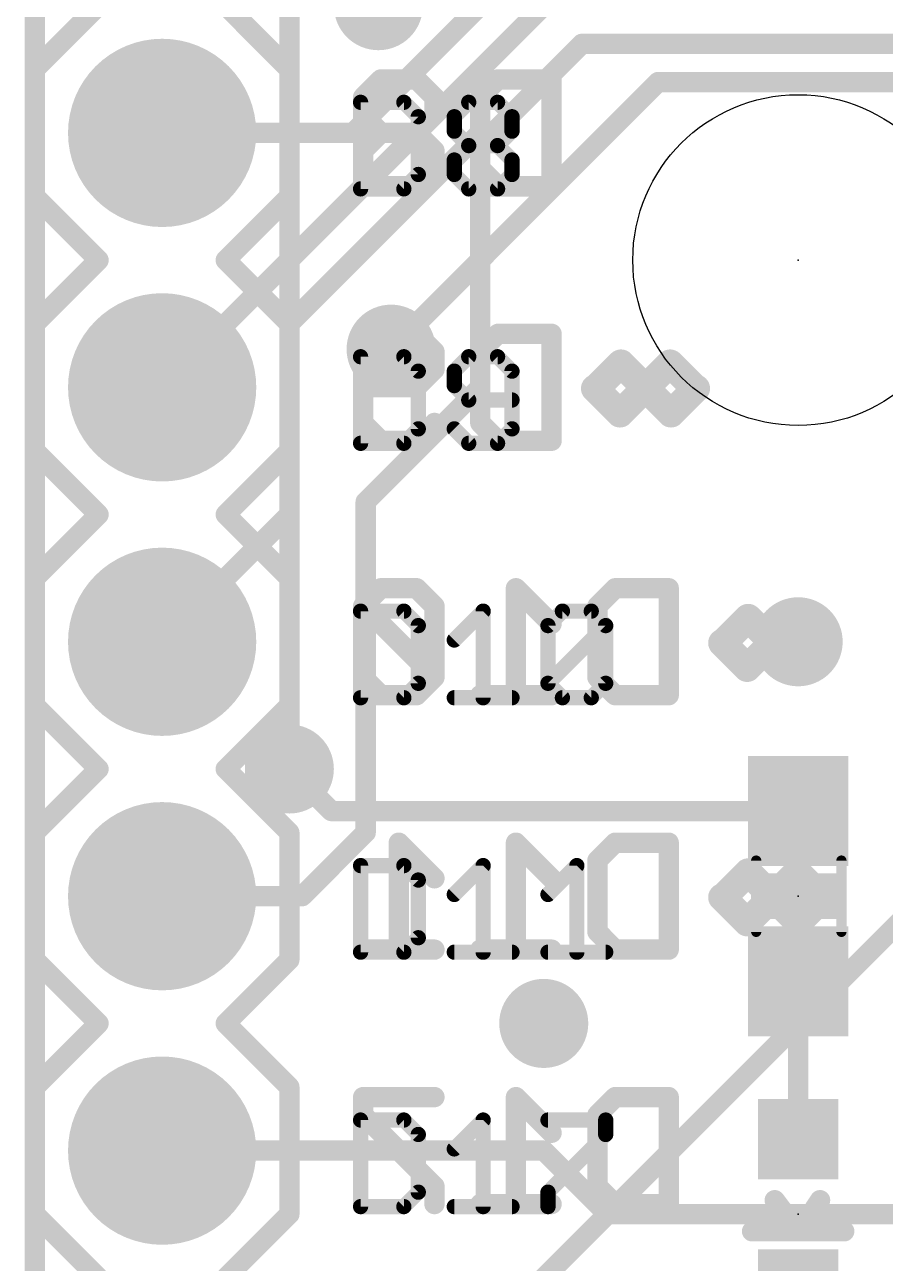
# Model space of a CAD drawing. Extents: x -20 to 87, y -16 to 68.
# Drawn here: x -0.1 to 8.49, y 2.69 to 15.05 of the extents above; entities that cross this region are included whole.
import ezdxf

# ---------------------------------------------------------------- set-up
doc = ezdxf.new("R2010")
doc.units = 0
for name, color, linetype in [('1', 12, 'CONTINUOUS'), ('16', 132, 'CONTINUOUS'), ('17', 110, 'CONTINUOUS'), ('18', 110, 'CONTINUOUS'), ('20', 53, 'CONTINUOUS'), ('21', 41, 'CONTINUOUS'), ('22', 40, 'CONTINUOUS'), ('23', 53, 'CONTINUOUS'), ('51', 53, 'CONTINUOUS')]:
    doc.layers.add(name, color=color, linetype=linetype)

# ---------------------------------------------------------------- blocks, each defined once
blk = doc.blocks.new('RECT')
blk.add_solid([(-0.5, -0.5), (0.5, -0.5), (-0.5, 0.5), (0.5, 0.5)])
blk = doc.blocks.new('ROUNDP')
at = {"const_width": 0.5}
blk.add_lwpolyline([(0, -0.25, 1), (0, 0.25, 1), (0, -0.25)], format="xyb", dxfattribs=at)
blk = doc.blocks.new('ROUNDV')
at = {"const_width": 0.5}
blk.add_lwpolyline([(0, -0.25, 1), (0, 0.25, 1), (0, -0.25)], format="xyb", dxfattribs=at)

msp = doc.modelspace()

# ---------------------------------------------------------------- linework, layer by layer
at = {"layer": '1', "const_width": 0.2032}
for points in [[(3.175, 13.97), (4.953, 15.748)], [(5.207, 15.367), (1.27, 11.43)], [(4.572, 13.97), (5.461, 14.859)], [(5.461, 14.859), (9.779, 14.859)], [(6.223, 14.478), (3.556, 11.811)], [(8.763, 14.478), (6.223, 14.478)], [(3.175, 13.97), (1.27, 13.97)], [(2.54, 12.065), (4.445, 13.97)], [(4.445, 13.97), (4.572, 13.97)], [(2.54, 10.16), (2.54, 12.065)], [(1.27, 8.89), (2.54, 10.16)], [(2.96, 7.2), (2.54, 7.62)], [(7.62, 7.2), (2.96, 7.2)], [(7.62, 3.925), (7.62, 5.5)], [(1.27, 3.81), (5.08, 3.81)], [(5.08, 3.81), (5.715, 3.175)], [(5.715, 3.175), (8.89, 3.175)]]:
    msp.add_lwpolyline(points, dxfattribs=at)
at = {"layer": '1', "const_width": 0.1016}
for points in [[(5.461, 14.9098, 1), (5.461, 14.8082)], [(5.4969, 14.8231, 1), (5.4251, 14.8949)], [(6.223, 14.5288, 1), (6.223, 14.4272)], [(6.2589, 14.4421, 1), (6.1871, 14.5139)], [(1.27, 14.0208, 1), (1.27, 13.9192)], [(3.1391, 14.0059, 1), (3.2109, 13.9341)], [(3.175, 13.9192, 1), (3.175, 14.0208)], [(4.445, 14.0208, 1), (4.445, 13.9192)], [(4.4809, 13.9341, 1), (4.4091, 14.0059)], [(4.5361, 14.0059, 1), (4.6079, 13.9341)], [(4.572, 13.9192, 1), (4.572, 14.0208)], [(2.5908, 12.065, 1), (2.4892, 12.065)], [(2.5041, 12.1009, 1), (2.5759, 12.0291)], [(3.5201, 11.8469, 1), (3.5919, 11.7751)], [(1.2341, 11.4659, 1), (1.3059, 11.3941)], [(2.4892, 10.16, 1), (2.5908, 10.16)], [(2.5759, 10.1241, 1), (2.5041, 10.1959)], [(1.2341, 8.9259, 1), (1.3059, 8.8541)], [(2.5759, 7.6559, 1), (2.5041, 7.5841)], [(2.96, 7.2508, 1), (2.96, 7.1492)], [(7.62, 7.1492, 1), (7.62, 7.2508)], [(2.9241, 7.1641, 1), (2.9959, 7.2359)], [(7.6708, 5.5, 1), (7.5692, 5.5)], [(7.5692, 3.925, 1), (7.6708, 3.925)], [(1.27, 3.8608, 1), (1.27, 3.7592)], [(5.1159, 3.8459, 1), (5.0441, 3.7741)], [(5.08, 3.7592, 1), (5.08, 3.8608)], [(5.715, 3.2258, 1), (5.715, 3.1242)], [(5.6791, 3.1391, 1), (5.7509, 3.2109)]]:
    msp.add_lwpolyline(points, format="xyb", dxfattribs=at)
at = {"layer": '16', "const_width": 0.2032}
for points in [[(2.54, 16.764), (2.54, 7.62)], [(4.445, 13.843), (5.461, 14.859)], [(5.461, 14.859), (9.017, 14.859)], [(4.445, 11.43), (4.445, 13.843)], [(3.302, 10.287), (4.445, 11.43)], [(3.302, 6.985), (3.302, 10.287)], [(3.81, 1.27), (12.7, 10.16)], [(2.667, 6.35), (3.302, 6.985)], [(1.27, 6.35), (2.667, 6.35)]]:
    msp.add_lwpolyline(points, dxfattribs=at)
at = {"layer": '16', "const_width": 0.1016}
for points in [[(5.461, 14.9098, 1), (5.461, 14.8082)], [(5.4969, 14.8231, 1), (5.4251, 14.8949)], [(4.4958, 13.843, 1), (4.3942, 13.843)], [(4.4091, 13.8789, 1), (4.4809, 13.8071)], [(4.4809, 11.3941, 1), (4.4091, 11.4659)], [(4.3942, 11.43, 1), (4.4958, 11.43)], [(3.3528, 10.287, 1), (3.2512, 10.287)], [(3.2661, 10.3229, 1), (3.3379, 10.2511)], [(2.4892, 7.62, 1), (2.5908, 7.62)], [(3.3379, 6.9491, 1), (3.2661, 7.0209)], [(3.2512, 6.985, 1), (3.3528, 6.985)], [(1.27, 6.4008, 1), (1.27, 6.2992)], [(2.6311, 6.3859, 1), (2.7029, 6.3141)], [(2.667, 6.2992, 1), (2.667, 6.4008)]]:
    msp.add_lwpolyline(points, format="xyb", dxfattribs=at)
at = {"layer": '20', "const_width": 0.2032}
msp.add_lwpolyline([(0, 0), (0, 43.18)], dxfattribs=at)
at = {"layer": '20'}
msp.add_circle((7.62, 12.7), 1.651, dxfattribs=at)
at = {"layer": '21'}
for points, const_width in [([(0, 14.605), (0.635, 15.24)], 0.2032), ([(1.905, 15.24), (2.54, 14.605)], 0.2032), ([(0, 13.335), (0, 14.605)], 0.2032), ([(2.54, 14.605), (2.54, 13.335)], 0.2032), ([(3.2512, 14.2755), (3.2512, 13.4112)], 0.1524), ([(3.6834, 14.2755), (3.2512, 14.2755)], 0.1524), ([(3.8274, 14.1315), (3.6834, 14.2755)], 0.1524), ([(4.1867, 14.1315), (4.3308, 14.2755)], 0.1524), ([(4.3308, 14.2755), (4.6189, 14.2755)], 0.1524), ([(4.6189, 14.2755), (4.7629, 14.1315)], 0.1524), ([(3.8274, 13.5553), (3.8274, 14.1315)], 0.1524), ([(4.1867, 13.9874), (4.1867, 14.1315)], 0.1524), ([(4.7629, 14.1315), (4.7629, 13.9874)], 0.1524), ([(4.3308, 13.8434), (4.1867, 13.9874)], 0.1524), ([(4.7629, 13.9874), (4.6189, 13.8434)], 0.1524), ([(4.1867, 13.6993), (4.3308, 13.8434)], 0.1524), ([(4.3308, 13.8434), (4.6189, 13.8434)], 0.1524), ([(4.6189, 13.8434), (4.7629, 13.6993)], 0.1524), ([(4.1867, 13.5553), (4.1867, 13.6993)], 0.1524), ([(4.7629, 13.6993), (4.7629, 13.5553)], 0.1524), ([(3.6834, 13.4112), (3.8274, 13.5553)], 0.1524), ([(4.3308, 13.4112), (4.1867, 13.5553)], 0.1524), ([(4.7629, 13.5553), (4.6189, 13.4112)], 0.1524), ([(3.2512, 13.4112), (3.6834, 13.4112)], 0.1524), ([(4.6189, 13.4112), (4.3308, 13.4112)], 0.1524), ([(0.635, 12.7), (0, 13.335)], 0.2032), ([(2.54, 13.335), (1.905, 12.7)], 0.2032), ([(0, 12.065), (0.635, 12.7)], 0.2032), ([(1.905, 12.7), (2.54, 12.065)], 0.2032), ([(0, 10.795), (0, 12.065)], 0.2032), ([(2.54, 12.065), (2.54, 10.795)], 0.2032), ([(3.2512, 11.7355), (3.2512, 10.8712)], 0.1524), ([(3.6834, 11.7355), (3.2512, 11.7355)], 0.1524), ([(3.8274, 11.5915), (3.6834, 11.7355)], 0.1524), ([(4.3308, 11.7355), (4.1867, 11.5915)], 0.1524), ([(4.6189, 11.7355), (4.3308, 11.7355)], 0.1524), ([(4.7629, 11.5915), (4.6189, 11.7355)], 0.1524), ([(5.6007, 11.4186), (5.8507, 11.6686)], 0.2794), ([(5.8507, 11.6686), (6.3506, 11.1686)], 0.2794), ([(3.8274, 11.0153), (3.8274, 11.5915)], 0.1524), ([(4.1867, 11.5915), (4.1867, 11.4474)], 0.1524), ([(4.7629, 11.0153), (4.7629, 11.5915)], 0.1524), ([(4.1867, 11.4474), (4.3308, 11.3034)], 0.1524), ([(6.3506, 11.1686), (6.6006, 11.4186)], 0.2794), ([(4.3308, 11.3034), (4.7629, 11.3034)], 0.1524), ([(3.6834, 10.8712), (3.8274, 11.0153)], 0.1524), ([(4.1867, 11.0153), (4.3308, 10.8712)], 0.1524), ([(4.6189, 10.8712), (4.7629, 11.0153)], 0.1524), ([(0.635, 10.16), (0, 10.795)], 0.2032), ([(2.54, 10.795), (1.905, 10.16)], 0.2032), ([(3.2512, 10.8712), (3.6834, 10.8712)], 0.1524), ([(4.3308, 10.8712), (4.6189, 10.8712)], 0.1524), ([(0.635, 10.16), (0, 9.525)], 0.2032), ([(2.54, 9.525), (1.905, 10.16)], 0.2032), ([(0, 8.255), (0, 9.525)], 0.2032), ([(2.54, 9.525), (2.54, 8.255)], 0.2032), ([(3.2512, 9.1955), (3.2512, 8.3312)], 0.1524), ([(3.6834, 9.1955), (3.2512, 9.1955)], 0.1524), ([(3.8274, 9.0515), (3.6834, 9.1955)], 0.1524), ([(4.1867, 8.9074), (4.4748, 9.1955)], 0.1524), ([(4.4748, 9.1955), (4.4748, 8.3312)], 0.1524), ([(5.1222, 9.0515), (5.2663, 9.1955)], 0.1524), ([(5.2663, 9.1955), (5.5544, 9.1955)], 0.1524), ([(5.5544, 9.1955), (5.6985, 9.0515)], 0.1524), ([(6.8707, 8.8786), (7.1207, 9.1286)], 0.2794), ([(7.1207, 9.1286), (7.6206, 8.6286)], 0.2794), ([(3.8274, 8.4753), (3.8274, 9.0515)], 0.1524), ([(5.1222, 8.4753), (5.1222, 9.0515)], 0.1524), ([(5.1222, 8.4753), (5.6985, 9.0515)], 0.1524), ([(5.6985, 9.0515), (5.6985, 8.4753)], 0.1524), ([(7.6206, 8.6286), (7.8706, 8.8786)], 0.2794), ([(3.6834, 8.3312), (3.8274, 8.4753)], 0.1524), ([(5.2663, 8.3312), (5.1222, 8.4753)], 0.1524), ([(5.6985, 8.4753), (5.5544, 8.3312)], 0.1524), ([(3.2512, 8.3312), (3.6834, 8.3312)], 0.1524), ([(4.1867, 8.3312), (4.7629, 8.3312)], 0.1524), ([(5.5544, 8.3312), (5.2663, 8.3312)], 0.1524), ([(0.635, 7.62), (0, 8.255)], 0.2032), ([(2.54, 8.255), (1.905, 7.62)], 0.2032), ([(0, 6.985), (0.635, 7.62)], 0.2032), ([(1.905, 7.62), (2.54, 6.985)], 0.2032), ([(0, 5.715), (0, 6.985)], 0.2032), ([(2.54, 6.985), (2.54, 5.715)], 0.2032), ([(3.2512, 6.6555), (3.2512, 5.7912)], 0.1524), ([(3.6834, 6.6555), (3.2512, 6.6555)], 0.1524), ([(3.8274, 6.5115), (3.6834, 6.6555)], 0.1524), ([(4.1867, 6.3674), (4.4748, 6.6555)], 0.1524), ([(4.4748, 6.6555), (4.4748, 5.7912)], 0.1524), ([(5.1222, 6.3674), (5.4104, 6.6555)], 0.1524), ([(5.4104, 6.6555), (5.4104, 5.7912)], 0.1524), ([(6.8707, 6.3386), (7.1207, 6.5886)], 0.2794), ([(7.1207, 6.5886), (7.6206, 6.0886)], 0.2794), ([(3.8274, 5.9353), (3.8274, 6.5115)], 0.1524), ([(7.6206, 6.0886), (7.8706, 6.3386)], 0.2794), ([(3.6834, 5.7912), (3.8274, 5.9353)], 0.1524), ([(0.635, 5.08), (0, 5.715)], 0.2032), ([(2.54, 5.715), (1.905, 5.08)], 0.2032), ([(3.2512, 5.7912), (3.6834, 5.7912)], 0.1524), ([(4.1867, 5.7912), (4.7629, 5.7912)], 0.1524), ([(5.1222, 5.7912), (5.6985, 5.7912)], 0.1524), ([(0, 4.445), (0.635, 5.08)], 0.2032), ([(1.905, 5.08), (2.54, 4.445)], 0.2032), ([(0, 3.175), (0, 4.445)], 0.2032), ([(2.54, 4.445), (2.54, 3.175)], 0.2032), ([(3.2512, 4.1155), (3.2512, 3.2512)], 0.1524), ([(3.6834, 4.1155), (3.2512, 4.1155)], 0.1524), ([(3.8274, 3.9715), (3.6834, 4.1155)], 0.1524), ([(4.1867, 3.8274), (4.4748, 4.1155)], 0.1524), ([(4.4748, 4.1155), (4.4748, 3.2512)], 0.1524), ([(5.1222, 4.1155), (5.6985, 4.1155)], 0.1524), ([(5.6985, 4.1155), (5.6985, 3.9715)], 0.1524), ([(3.8274, 3.3953), (3.8274, 3.9715)], 0.1524), ([(5.6985, 3.9715), (5.1222, 3.3953)], 0.1524), ([(3.6834, 3.2512), (3.8274, 3.3953)], 0.1524), ([(5.1222, 3.3953), (5.1222, 3.2512)], 0.1524), ([(7.62, 3.005), (7.3862, 3.315)], 0.2032), ([(7.6454, 3.0204), (7.8384, 3.315)], 0.2032), ([(0.635, 2.54), (0, 3.175)], 0.2032), ([(2.54, 3.175), (1.905, 2.54)], 0.2032), ([(3.2512, 3.2512), (3.6834, 3.2512)], 0.1524), ([(4.1867, 3.2512), (4.7629, 3.2512)], 0.1524), ([(7.16, 3.005), (7.62, 3.005)], 0.2032), ([(8.08, 3.005), (7.62, 3.005)], 0.2032)]:
    msp.add_lwpolyline(points, dxfattribs=dict(at, const_width=const_width))
for points, const_width in [([(0.0508, 14.605, 1), (-0.0508, 14.605)], 0.1016), ([(-0.0359, 14.6409, 1), (0.0359, 14.5691)], 0.1016), ([(2.5908, 14.605, 1), (2.4892, 14.605)], 0.1016), ([(2.5041, 14.5691, 1), (2.5759, 14.6409)], 0.1016), ([(3.2893, 14.2755, 1), (3.2131, 14.2755)], 0.0762), ([(3.2512, 14.3136, 1), (3.2512, 14.2374)], 0.0762), ([(3.7103, 14.3025, 1), (3.6564, 14.2486)], 0.0762), ([(3.6834, 14.2374, 1), (3.6834, 14.3136)], 0.0762), ([(4.3308, 14.3136, 1), (4.3308, 14.2374)], 0.0762), ([(4.3577, 14.2486, 1), (4.3038, 14.3025)], 0.0762), ([(4.6458, 14.3025, 1), (4.5919, 14.2486)], 0.0762), ([(4.6189, 14.2374, 1), (4.6189, 14.3136)], 0.0762), ([(3.8655, 14.1315, 1), (3.7893, 14.1315)], 0.0762), ([(3.8005, 14.1045, 1), (3.8544, 14.1584)], 0.0762), ([(4.2248, 14.1315, 1), (4.1486, 14.1315)], 0.0762), ([(4.1598, 14.1584, 1), (4.2137, 14.1045)], 0.0762), ([(4.801, 14.1315, 1), (4.7248, 14.1315)], 0.0762), ([(4.736, 14.1045, 1), (4.7899, 14.1584)], 0.0762), ([(4.2137, 14.0144, 1), (4.1598, 13.9605)], 0.0762), ([(4.1486, 13.9874, 1), (4.2248, 13.9874)], 0.0762), ([(4.7248, 13.9874, 1), (4.801, 13.9874)], 0.0762), ([(4.7899, 13.9605, 1), (4.736, 14.0144)], 0.0762), ([(4.3308, 13.8815, 1), (4.3308, 13.8053)], 0.0762), ([(4.3577, 13.8164, 1), (4.3038, 13.8703)], 0.0762), ([(4.3038, 13.8164, 1), (4.3577, 13.8703)], 0.0762), ([(4.6458, 13.8703, 1), (4.5919, 13.8164)], 0.0762), ([(4.5919, 13.8703, 1), (4.6458, 13.8164)], 0.0762), ([(4.6189, 13.8053, 1), (4.6189, 13.8815)], 0.0762), ([(4.2248, 13.6993, 1), (4.1486, 13.6993)], 0.0762), ([(4.1598, 13.7263, 1), (4.2137, 13.6724)], 0.0762), ([(4.801, 13.6993, 1), (4.7248, 13.6993)], 0.0762), ([(4.736, 13.6724, 1), (4.7899, 13.7263)], 0.0762), ([(3.8544, 13.5283, 1), (3.8005, 13.5822)], 0.0762), ([(4.2137, 13.5822, 1), (4.1598, 13.5283)], 0.0762), ([(4.7899, 13.5283, 1), (4.736, 13.5822)], 0.0762), ([(3.2512, 13.4493, 1), (3.2512, 13.3731)], 0.0762), ([(3.6564, 13.4381, 1), (3.7103, 13.3843)], 0.0762), ([(3.6834, 13.3731, 1), (3.6834, 13.4493)], 0.0762), ([(3.7893, 13.5553, 1), (3.8655, 13.5553)], 0.0762), ([(4.1486, 13.5553, 1), (4.2248, 13.5553)], 0.0762), ([(4.3308, 13.4493, 1), (4.3308, 13.3731)], 0.0762), ([(4.3038, 13.3843, 1), (4.3577, 13.4381)], 0.0762), ([(4.5919, 13.4381, 1), (4.6458, 13.3843)], 0.0762), ([(4.6189, 13.3731, 1), (4.6189, 13.4493)], 0.0762), ([(4.7248, 13.5553, 1), (4.801, 13.5553)], 0.0762), ([(0.0359, 13.3709, 1), (-0.0359, 13.2991)], 0.1016), ([(-0.0508, 13.335, 1), (0.0508, 13.335)], 0.1016), ([(2.4892, 13.335, 1), (2.5908, 13.335)], 0.1016), ([(2.5759, 13.2991, 1), (2.5041, 13.3709)], 0.1016), ([(3.2131, 13.4112, 1), (3.2893, 13.4112)], 0.0762), ([(0.6709, 12.6641, 1), (0.5991, 12.7359)], 0.1016), ([(0.5991, 12.6641, 1), (0.6709, 12.7359)], 0.1016), ([(1.9409, 12.7359, 1), (1.8691, 12.6641)], 0.1016), ([(1.8691, 12.7359, 1), (1.9409, 12.6641)], 0.1016), ([(0.0508, 12.065, 1), (-0.0508, 12.065)], 0.1016), ([(-0.0359, 12.1009, 1), (0.0359, 12.0291)], 0.1016), ([(2.5908, 12.065, 1), (2.4892, 12.065)], 0.1016), ([(2.5041, 12.0291, 1), (2.5759, 12.1009)], 0.1016), ([(3.2893, 11.7355, 1), (3.2131, 11.7355)], 0.0762), ([(3.2512, 11.7736, 1), (3.2512, 11.6974)], 0.0762), ([(3.7103, 11.7625, 1), (3.6564, 11.7086)], 0.0762), ([(3.6834, 11.6974, 1), (3.6834, 11.7736)], 0.0762), ([(4.3308, 11.7736, 1), (4.3308, 11.6974)], 0.0762), ([(4.3577, 11.7086, 1), (4.3038, 11.7625)], 0.0762), ([(4.6458, 11.7625, 1), (4.5919, 11.7086)], 0.0762), ([(4.6189, 11.6974, 1), (4.6189, 11.7736)], 0.0762), ([(5.9001, 11.718, 1), (5.8013, 11.6192)], 0.1397), ([(5.9001, 11.6192, 1), (5.8013, 11.718)], 0.1397), ([(3.8655, 11.5915, 1), (3.7893, 11.5915)], 0.0762), ([(3.8005, 11.5645, 1), (3.8544, 11.6184)], 0.0762), ([(4.2248, 11.5915, 1), (4.1486, 11.5915)], 0.0762), ([(4.1598, 11.6184, 1), (4.2137, 11.5645)], 0.0762), ([(4.801, 11.5915, 1), (4.7248, 11.5915)], 0.0762), ([(4.736, 11.5645, 1), (4.7899, 11.6184)], 0.0762), ([(4.2137, 11.4744, 1), (4.1598, 11.4205)], 0.0762), ([(5.5513, 11.468, 1), (5.6501, 11.3692)], 0.1397), ([(6.65, 11.3692, 1), (6.5512, 11.468)], 0.1397), ([(4.1486, 11.4474, 1), (4.2248, 11.4474)], 0.0762), ([(4.3308, 11.3415, 1), (4.3308, 11.2653)], 0.0762), ([(4.7629, 11.2653, 1), (4.7629, 11.3415)], 0.0762), ([(4.3038, 11.2764, 1), (4.3577, 11.3303)], 0.0762), ([(6.3012, 11.218, 1), (6.4, 11.1192)], 0.1397), ([(6.3012, 11.1192, 1), (6.4, 11.218)], 0.1397), ([(3.7893, 11.0153, 1), (3.8655, 11.0153)], 0.0762), ([(3.8544, 10.9883, 1), (3.8005, 11.0422)], 0.0762), ([(4.2137, 11.0422, 1), (4.1598, 10.9883)], 0.0762), ([(4.7248, 11.0153, 1), (4.801, 11.0153)], 0.0762), ([(4.7899, 10.9883, 1), (4.736, 11.0422)], 0.0762), ([(0.0359, 10.8309, 1), (-0.0359, 10.7591)], 0.1016), ([(2.5759, 10.7591, 1), (2.5041, 10.8309)], 0.1016), ([(3.2512, 10.9093, 1), (3.2512, 10.8331)], 0.0762), ([(3.2131, 10.8712, 1), (3.2893, 10.8712)], 0.0762), ([(3.6564, 10.8981, 1), (3.7103, 10.8443)], 0.0762), ([(3.6834, 10.8331, 1), (3.6834, 10.9093)], 0.0762), ([(4.3308, 10.9093, 1), (4.3308, 10.8331)], 0.0762), ([(4.3038, 10.8443, 1), (4.3577, 10.8981)], 0.0762), ([(4.5919, 10.8981, 1), (4.6458, 10.8443)], 0.0762), ([(4.6189, 10.8331, 1), (4.6189, 10.9093)], 0.0762), ([(-0.0508, 10.795, 1), (0.0508, 10.795)], 0.1016), ([(2.4892, 10.795, 1), (2.5908, 10.795)], 0.1016), ([(0.6709, 10.1241, 1), (0.5991, 10.1959)], 0.1016), ([(0.5991, 10.1241, 1), (0.6709, 10.1959)], 0.1016), ([(1.9409, 10.1959, 1), (1.8691, 10.1241)], 0.1016), ([(1.8691, 10.1959, 1), (1.9409, 10.1241)], 0.1016), ([(0.0508, 9.525, 1), (-0.0508, 9.525)], 0.1016), ([(-0.0359, 9.5609, 1), (0.0359, 9.4891)], 0.1016), ([(2.5908, 9.525, 1), (2.4892, 9.525)], 0.1016), ([(2.5041, 9.4891, 1), (2.5759, 9.5609)], 0.1016), ([(3.2893, 9.1955, 1), (3.2131, 9.1955)], 0.0762), ([(3.2512, 9.2336, 1), (3.2512, 9.1574)], 0.0762), ([(3.7103, 9.2225, 1), (3.6564, 9.1686)], 0.0762), ([(3.6834, 9.1574, 1), (3.6834, 9.2336)], 0.0762), ([(4.5129, 9.1955, 1), (4.4367, 9.1955)], 0.0762), ([(4.5018, 9.1686, 1), (4.4479, 9.2225)], 0.0762), ([(5.2663, 9.2336, 1), (5.2663, 9.1574)], 0.0762), ([(5.2932, 9.1686, 1), (5.2394, 9.2225)], 0.0762), ([(5.5813, 9.2225, 1), (5.5275, 9.1686)], 0.0762), ([(5.5544, 9.1574, 1), (5.5544, 9.2336)], 0.0762), ([(7.1701, 9.178, 1), (7.0713, 9.0792)], 0.1397), ([(7.1701, 9.0792, 1), (7.0713, 9.178)], 0.1397), ([(3.8655, 9.0515, 1), (3.7893, 9.0515)], 0.0762), ([(3.8005, 9.0245, 1), (3.8544, 9.0784)], 0.0762), ([(5.1603, 9.0515, 1), (5.0841, 9.0515)], 0.0762), ([(5.0953, 9.0784, 1), (5.1492, 9.0245)], 0.0762), ([(5.7366, 9.0515, 1), (5.6604, 9.0515)], 0.0762), ([(5.7254, 9.0245, 1), (5.6715, 9.0784)], 0.0762), ([(5.6715, 9.0245, 1), (5.7254, 9.0784)], 0.0762), ([(4.1598, 8.9344, 1), (4.2137, 8.8805)], 0.0762), ([(6.8213, 8.928, 1), (6.9201, 8.8292)], 0.1397), ([(7.92, 8.8292, 1), (7.8212, 8.928)], 0.1397), ([(7.5712, 8.678, 1), (7.67, 8.5792)], 0.1397), ([(7.5712, 8.5792, 1), (7.67, 8.678)], 0.1397), ([(3.8544, 8.4483, 1), (3.8005, 8.5022)], 0.0762), ([(5.1492, 8.5022, 1), (5.0953, 8.4483)], 0.0762), ([(5.0953, 8.5022, 1), (5.1492, 8.4483)], 0.0762), ([(5.7254, 8.4483, 1), (5.6715, 8.5022)], 0.0762), ([(3.2512, 8.3693, 1), (3.2512, 8.2931)], 0.0762), ([(3.6834, 8.2931, 1), (3.6834, 8.3693)], 0.0762), ([(3.7893, 8.4753, 1), (3.8655, 8.4753)], 0.0762), ([(4.1867, 8.3693, 1), (4.1867, 8.2931)], 0.0762), ([(4.7629, 8.2931, 1), (4.7629, 8.3693)], 0.0762), ([(5.0841, 8.4753, 1), (5.1603, 8.4753)], 0.0762), ([(5.2663, 8.3693, 1), (5.2663, 8.2931)], 0.0762), ([(5.5544, 8.2931, 1), (5.5544, 8.3693)], 0.0762), ([(5.6604, 8.4753, 1), (5.7366, 8.4753)], 0.0762), ([(0.0359, 8.2909, 1), (-0.0359, 8.2191)], 0.1016), ([(-0.0508, 8.255, 1), (0.0508, 8.255)], 0.1016), ([(2.4892, 8.255, 1), (2.5908, 8.255)], 0.1016), ([(2.5759, 8.2191, 1), (2.5041, 8.2909)], 0.1016), ([(3.2131, 8.3312, 1), (3.2893, 8.3312)], 0.0762), ([(3.6564, 8.3581, 1), (3.7103, 8.3043)], 0.0762), ([(4.4367, 8.3312, 1), (4.5129, 8.3312)], 0.0762), ([(5.2394, 8.3043, 1), (5.2932, 8.3581)], 0.0762), ([(5.5275, 8.3581, 1), (5.5813, 8.3043)], 0.0762), ([(0.6709, 7.5841, 1), (0.5991, 7.6559)], 0.1016), ([(0.5991, 7.5841, 1), (0.6709, 7.6559)], 0.1016), ([(1.9409, 7.6559, 1), (1.8691, 7.5841)], 0.1016), ([(1.8691, 7.6559, 1), (1.9409, 7.5841)], 0.1016), ([(0.0508, 6.985, 1), (-0.0508, 6.985)], 0.1016), ([(-0.0359, 7.0209, 1), (0.0359, 6.9491)], 0.1016), ([(2.5908, 6.985, 1), (2.4892, 6.985)], 0.1016), ([(2.5041, 6.9491, 1), (2.5759, 7.0209)], 0.1016), ([(3.2893, 6.6555, 1), (3.2131, 6.6555)], 0.0762), ([(3.2512, 6.6936, 1), (3.2512, 6.6174)], 0.0762), ([(3.7103, 6.6825, 1), (3.6564, 6.6286)], 0.0762), ([(3.6834, 6.6174, 1), (3.6834, 6.6936)], 0.0762), ([(4.5129, 6.6555, 1), (4.4367, 6.6555)], 0.0762), ([(4.5018, 6.6286, 1), (4.4479, 6.6825)], 0.0762), ([(5.4485, 6.6555, 1), (5.3723, 6.6555)], 0.0762), ([(5.4373, 6.6286, 1), (5.3834, 6.6825)], 0.0762), ([(7.1701, 6.638, 1), (7.0713, 6.5392)], 0.1397), ([(7.1701, 6.5392, 1), (7.0713, 6.638)], 0.1397), ([(3.8655, 6.5115, 1), (3.7893, 6.5115)], 0.0762), ([(3.8005, 6.4845, 1), (3.8544, 6.5384)], 0.0762), ([(4.1598, 6.3944, 1), (4.2137, 6.3405)], 0.0762), ([(5.0953, 6.3944, 1), (5.1492, 6.3405)], 0.0762), ([(6.8213, 6.388, 1), (6.9201, 6.2892)], 0.1397), ([(7.92, 6.2892, 1), (7.8212, 6.388)], 0.1397), ([(7.5712, 6.138, 1), (7.67, 6.0392)], 0.1397), ([(7.5712, 6.0392, 1), (7.67, 6.138)], 0.1397), ([(3.7893, 5.9353, 1), (3.8655, 5.9353)], 0.0762), ([(3.8544, 5.9083, 1), (3.8005, 5.9622)], 0.0762), ([(0.0359, 5.7509, 1), (-0.0359, 5.6791)], 0.1016), ([(2.5759, 5.6791, 1), (2.5041, 5.7509)], 0.1016), ([(3.2512, 5.8293, 1), (3.2512, 5.7531)], 0.0762), ([(3.2131, 5.7912, 1), (3.2893, 5.7912)], 0.0762), ([(3.6564, 5.8181, 1), (3.7103, 5.7643)], 0.0762), ([(3.6834, 5.7531, 1), (3.6834, 5.8293)], 0.0762), ([(4.1867, 5.8293, 1), (4.1867, 5.7531)], 0.0762), ([(4.4367, 5.7912, 1), (4.5129, 5.7912)], 0.0762), ([(4.7629, 5.7531, 1), (4.7629, 5.8293)], 0.0762), ([(5.1222, 5.8293, 1), (5.1222, 5.7531)], 0.0762), ([(5.3723, 5.7912, 1), (5.4485, 5.7912)], 0.0762), ([(5.6985, 5.7531, 1), (5.6985, 5.8293)], 0.0762), ([(-0.0508, 5.715, 1), (0.0508, 5.715)], 0.1016), ([(2.4892, 5.715, 1), (2.5908, 5.715)], 0.1016), ([(0.6709, 5.0441, 1), (0.5991, 5.1159)], 0.1016), ([(0.5991, 5.0441, 1), (0.6709, 5.1159)], 0.1016), ([(1.9409, 5.1159, 1), (1.8691, 5.0441)], 0.1016), ([(1.8691, 5.1159, 1), (1.9409, 5.0441)], 0.1016), ([(0.0508, 4.445, 1), (-0.0508, 4.445)], 0.1016), ([(-0.0359, 4.4809, 1), (0.0359, 4.4091)], 0.1016), ([(2.5908, 4.445, 1), (2.4892, 4.445)], 0.1016), ([(2.5041, 4.4091, 1), (2.5759, 4.4809)], 0.1016), ([(3.2893, 4.1155, 1), (3.2131, 4.1155)], 0.0762), ([(3.2512, 4.1536, 1), (3.2512, 4.0774)], 0.0762), ([(3.7103, 4.1425, 1), (3.6564, 4.0886)], 0.0762), ([(3.6834, 4.0774, 1), (3.6834, 4.1536)], 0.0762), ([(4.5129, 4.1155, 1), (4.4367, 4.1155)], 0.0762), ([(4.5018, 4.0886, 1), (4.4479, 4.1425)], 0.0762), ([(5.1222, 4.1536, 1), (5.1222, 4.0774)], 0.0762), ([(5.7366, 4.1155, 1), (5.6604, 4.1155)], 0.0762), ([(5.6985, 4.0774, 1), (5.6985, 4.1536)], 0.0762), ([(3.8655, 3.9715, 1), (3.7893, 3.9715)], 0.0762), ([(3.8005, 3.9445, 1), (3.8544, 3.9984)], 0.0762), ([(5.6604, 3.9715, 1), (5.7366, 3.9715)], 0.0762), ([(5.7254, 3.9445, 1), (5.6715, 3.9984)], 0.0762), ([(4.1598, 3.8544, 1), (4.2137, 3.8005)], 0.0762), ([(3.8544, 3.3683, 1), (3.8005, 3.4222)], 0.0762), ([(5.1603, 3.3953, 1), (5.0841, 3.3953)], 0.0762), ([(3.7893, 3.3953, 1), (3.8655, 3.3953)], 0.0762), ([(5.0953, 3.4222, 1), (5.1492, 3.3683)], 0.0762), ([(7.4268, 3.3456, 1), (7.3456, 3.2844)], 0.1016), ([(7.8809, 3.2872, 1), (7.7959, 3.3428)], 0.1016), ([(0.0359, 3.2109, 1), (-0.0359, 3.1391)], 0.1016), ([(-0.0508, 3.175, 1), (0.0508, 3.175)], 0.1016), ([(2.4892, 3.175, 1), (2.5908, 3.175)], 0.1016), ([(2.5759, 3.1391, 1), (2.5041, 3.2109)], 0.1016), ([(3.2512, 3.2893, 1), (3.2512, 3.2131)], 0.0762), ([(3.2131, 3.2512, 1), (3.2893, 3.2512)], 0.0762), ([(3.6564, 3.2781, 1), (3.7103, 3.2243)], 0.0762), ([(3.6834, 3.2131, 1), (3.6834, 3.2893)], 0.0762), ([(4.1867, 3.2893, 1), (4.1867, 3.2131)], 0.0762), ([(4.4367, 3.2512, 1), (4.5129, 3.2512)], 0.0762), ([(4.7629, 3.2131, 1), (4.7629, 3.2893)], 0.0762), ([(5.0841, 3.2512, 1), (5.1603, 3.2512)], 0.0762), ([(7.16, 3.0558, 1), (7.16, 2.9542)], 0.1016), ([(7.62, 3.0558, 1), (7.62, 2.9542)], 0.1016), ([(7.6029, 3.0482, 1), (7.6879, 2.9926)], 0.1016), ([(7.62, 2.9542, 1), (7.62, 3.0558)], 0.1016), ([(8.08, 2.9542, 1), (8.08, 3.0558)], 0.1016), ([(7.5794, 2.9744, 1), (7.6606, 3.0356)], 0.1016)]:
    msp.add_lwpolyline(points, format="xyb", dxfattribs=dict(at, const_width=const_width))
at = {"layer": '22'}
for points, const_width in [([(3.4549, 14.5043), (3.277, 14.3264)], 0.2032), ([(3.8109, 14.5043), (3.4549, 14.5043)], 0.2032), ([(3.9888, 14.3264), (3.8109, 14.5043)], 0.2032), ([(4.4464, 14.3264), (4.6243, 14.5043)], 0.2032), ([(4.6243, 14.5043), (5.1582, 14.5043)], 0.2032), ([(5.1582, 14.5043), (5.1582, 13.4366)], 0.2032), ([(3.277, 14.3264), (3.277, 14.1484)], 0.2032), ([(3.9888, 14.1484), (3.9888, 14.3264)], 0.2032), ([(4.4464, 13.6146), (4.4464, 14.3264)], 0.2032), ([(3.277, 14.1484), (3.4549, 13.9705)], 0.2032), ([(3.8109, 13.9705), (3.9888, 14.1484)], 0.2032), ([(3.4549, 13.9705), (3.277, 13.7925)], 0.2032), ([(3.8109, 13.9705), (3.4549, 13.9705)], 0.2032), ([(3.9888, 13.7925), (3.8109, 13.9705)], 0.2032), ([(3.277, 13.7925), (3.277, 13.6146)], 0.2032), ([(3.9888, 13.6146), (3.9888, 13.7925)], 0.2032), ([(3.277, 13.6146), (3.4549, 13.4366)], 0.2032), ([(3.8109, 13.4366), (3.9888, 13.6146)], 0.2032), ([(4.6243, 13.4366), (4.4464, 13.6146)], 0.2032), ([(3.4549, 13.4366), (3.8109, 13.4366)], 0.2032), ([(5.1582, 13.4366), (4.6243, 13.4366)], 0.2032), ([(3.277, 11.7864), (3.4549, 11.9643)], 0.2032), ([(3.4549, 11.9643), (3.8109, 11.9643)], 0.2032), ([(3.8109, 11.9643), (3.9888, 11.7864)], 0.2032), ([(4.4464, 11.7864), (4.6243, 11.9643)], 0.2032), ([(4.6243, 11.9643), (5.1582, 11.9643)], 0.2032), ([(5.1582, 11.9643), (5.1582, 10.8966)], 0.2032), ([(3.277, 11.0746), (3.277, 11.7864)], 0.2032), ([(3.9888, 11.7864), (3.9888, 11.6084)], 0.2032), ([(4.4464, 11.0746), (4.4464, 11.7864)], 0.2032), ([(6.3413, 11.6686), (5.8414, 11.1686)], 0.2794), ([(6.5913, 11.4186), (6.3413, 11.6686)], 0.2794), ([(3.9888, 11.6084), (3.8109, 11.4305)], 0.2032), ([(3.8109, 11.4305), (3.277, 11.4305)], 0.2032), ([(5.8414, 11.1686), (5.5914, 11.4186)], 0.2794), ([(3.4549, 10.8966), (3.277, 11.0746)], 0.2032), ([(3.9888, 11.0746), (3.8109, 10.8966)], 0.2032), ([(4.6243, 10.8966), (4.4464, 11.0746)], 0.2032), ([(3.8109, 10.8966), (3.4549, 10.8966)], 0.2032), ([(5.1582, 10.8966), (4.6243, 10.8966)], 0.2032), ([(3.4549, 9.4243), (3.277, 9.2464)], 0.2032), ([(3.8109, 9.4243), (3.4549, 9.4243)], 0.2032), ([(3.9888, 9.2464), (3.8109, 9.4243)], 0.2032), ([(5.1582, 9.0684), (4.8023, 9.4243)], 0.2032), ([(4.8023, 9.4243), (4.8023, 8.3566)], 0.2032), ([(5.6158, 9.2464), (5.7937, 9.4243)], 0.2032), ([(5.7937, 9.4243), (6.3276, 9.4243)], 0.2032), ([(6.3276, 9.4243), (6.3276, 8.3566)], 0.2032), ([(3.277, 9.2464), (3.277, 8.5346)], 0.2032), ([(3.9888, 8.5346), (3.277, 9.2464)], 0.2032), ([(3.9888, 8.5346), (3.9888, 9.2464)], 0.2032), ([(5.6158, 8.5346), (5.6158, 9.2464)], 0.2032), ([(7.6113, 9.1286), (7.1114, 8.6286)], 0.2794), ([(7.8613, 8.8786), (7.6113, 9.1286)], 0.2794), ([(7.1114, 8.6286), (6.8614, 8.8786)], 0.2794), ([(3.277, 8.5346), (3.4549, 8.3566)], 0.2032), ([(3.8109, 8.3566), (3.9888, 8.5346)], 0.2032), ([(5.7937, 8.3566), (5.6158, 8.5346)], 0.2032), ([(3.4549, 8.3566), (3.8109, 8.3566)], 0.2032), ([(5.1582, 8.3566), (4.4464, 8.3566)], 0.2032), ([(6.3276, 8.3566), (5.7937, 8.3566)], 0.2032), ([(3.9888, 6.5284), (3.6329, 6.8843)], 0.2032), ([(3.6329, 6.8843), (3.6329, 5.8166)], 0.2032), ([(5.1582, 6.5284), (4.8023, 6.8843)], 0.2032), ([(4.8023, 6.8843), (4.8023, 5.8166)], 0.2032), ([(5.6158, 6.7064), (5.7937, 6.8843)], 0.2032), ([(5.7937, 6.8843), (6.3276, 6.8843)], 0.2032), ([(6.3276, 6.8843), (6.3276, 5.8166)], 0.2032), ([(5.6158, 5.9946), (5.6158, 6.7064)], 0.2032), ([(7.6113, 6.5886), (7.1114, 6.0886)], 0.2794), ([(7.8613, 6.3386), (7.6113, 6.5886)], 0.2794), ([(7.1114, 6.0886), (6.8614, 6.3386)], 0.2794), ([(5.7937, 5.8166), (5.6158, 5.9946)], 0.2032), ([(3.9888, 5.8166), (3.277, 5.8166)], 0.2032), ([(5.1582, 5.8166), (4.4464, 5.8166)], 0.2032), ([(6.3276, 5.8166), (5.7937, 5.8166)], 0.2032), ([(3.9888, 4.3443), (3.277, 4.3443)], 0.2032), ([(3.277, 4.3443), (3.277, 4.1664)], 0.2032), ([(5.1582, 3.9884), (4.8023, 4.3443)], 0.2032), ([(4.8023, 4.3443), (4.8023, 3.2766)], 0.2032), ([(5.6158, 4.1664), (5.7937, 4.3443)], 0.2032), ([(5.7937, 4.3443), (6.3276, 4.3443)], 0.2032), ([(6.3276, 4.3443), (6.3276, 3.2766)], 0.2032), ([(3.277, 4.1664), (3.9888, 3.4546)], 0.2032), ([(5.6158, 3.4546), (5.6158, 4.1664)], 0.2032), ([(3.9888, 3.4546), (3.9888, 3.2766)], 0.2032), ([(5.7937, 3.2766), (5.6158, 3.4546)], 0.2032), ([(5.1582, 3.2766), (4.4464, 3.2766)], 0.2032), ([(6.3276, 3.2766), (5.7937, 3.2766)], 0.2032)]:
    msp.add_lwpolyline(points, dxfattribs=dict(at, const_width=const_width))
for points, const_width in [([(3.4549, 14.5551, 1), (3.4549, 14.4535)], 0.1016), ([(3.4909, 14.4684, 1), (3.419, 14.5402)], 0.1016), ([(3.8468, 14.5402, 1), (3.7749, 14.4684)], 0.1016), ([(3.8109, 14.4535, 1), (3.8109, 14.5551)], 0.1016), ([(4.6243, 14.5551, 1), (4.6243, 14.4535)], 0.1016), ([(4.6603, 14.4684, 1), (4.5884, 14.5402)], 0.1016), ([(5.209, 14.5043, 1), (5.1074, 14.5043)], 0.1016), ([(5.1582, 14.4535, 1), (5.1582, 14.5551)], 0.1016), ([(3.3278, 14.3264, 1), (3.2262, 14.3264)], 0.1016), ([(3.2411, 14.3623, 1), (3.3129, 14.2904)], 0.1016), ([(4.0396, 14.3264, 1), (3.938, 14.3264)], 0.1016), ([(3.9529, 14.2904, 1), (4.0247, 14.3623)], 0.1016), ([(4.4972, 14.3264, 1), (4.3956, 14.3264)], 0.1016), ([(4.4105, 14.3623, 1), (4.4823, 14.2904)], 0.1016), ([(3.3129, 14.1843, 1), (3.2411, 14.1125)], 0.1016), ([(4.0247, 14.1125, 1), (3.9529, 14.1843)], 0.1016), ([(3.2262, 14.1484, 1), (3.3278, 14.1484)], 0.1016), ([(3.938, 14.1484, 1), (4.0396, 14.1484)], 0.1016), ([(3.4549, 14.0213, 1), (3.4549, 13.9197)], 0.1016), ([(3.4909, 13.9345, 1), (3.419, 14.0064)], 0.1016), ([(3.419, 13.9345, 1), (3.4909, 14.0064)], 0.1016), ([(3.8468, 14.0064, 1), (3.7749, 13.9345)], 0.1016), ([(3.7749, 14.0064, 1), (3.8468, 13.9345)], 0.1016), ([(3.8109, 13.9197, 1), (3.8109, 14.0213)], 0.1016), ([(3.3278, 13.7925, 1), (3.2262, 13.7925)], 0.1016), ([(3.2411, 13.8284, 1), (3.3129, 13.7566)], 0.1016), ([(4.0396, 13.7925, 1), (3.938, 13.7925)], 0.1016), ([(3.9529, 13.7566, 1), (4.0247, 13.8284)], 0.1016), ([(3.3129, 13.6505, 1), (3.2411, 13.5786)], 0.1016), ([(3.2262, 13.6146, 1), (3.3278, 13.6146)], 0.1016), ([(3.938, 13.6146, 1), (4.0396, 13.6146)], 0.1016), ([(4.0247, 13.5786, 1), (3.9529, 13.6505)], 0.1016), ([(4.4823, 13.6505, 1), (4.4105, 13.5786)], 0.1016), ([(4.3956, 13.6146, 1), (4.4972, 13.6146)], 0.1016), ([(3.4549, 13.4874, 1), (3.4549, 13.3858)], 0.1016), ([(3.419, 13.4007, 1), (3.4909, 13.4725)], 0.1016), ([(3.7749, 13.4725, 1), (3.8468, 13.4007)], 0.1016), ([(3.8109, 13.3858, 1), (3.8109, 13.4874)], 0.1016), ([(4.6243, 13.4874, 1), (4.6243, 13.3858)], 0.1016), ([(4.5884, 13.4007, 1), (4.6603, 13.4725)], 0.1016), ([(5.1074, 13.4366, 1), (5.209, 13.4366)], 0.1016), ([(5.1582, 13.3858, 1), (5.1582, 13.4874)], 0.1016), ([(3.4549, 12.0151, 1), (3.4549, 11.9135)], 0.1016), ([(3.4909, 11.9284, 1), (3.419, 12.0002)], 0.1016), ([(3.8468, 12.0002, 1), (3.7749, 11.9284)], 0.1016), ([(3.8109, 11.9135, 1), (3.8109, 12.0151)], 0.1016), ([(4.6243, 12.0151, 1), (4.6243, 11.9135)], 0.1016), ([(4.6603, 11.9284, 1), (4.5884, 12.0002)], 0.1016), ([(5.209, 11.9643, 1), (5.1074, 11.9643)], 0.1016), ([(5.1582, 11.9135, 1), (5.1582, 12.0151)], 0.1016), ([(3.3278, 11.7864, 1), (3.2262, 11.7864)], 0.1016), ([(3.2411, 11.8223, 1), (3.3129, 11.7504)], 0.1016), ([(4.0396, 11.7864, 1), (3.938, 11.7864)], 0.1016), ([(3.9529, 11.7504, 1), (4.0247, 11.8223)], 0.1016), ([(4.4972, 11.7864, 1), (4.3956, 11.7864)], 0.1016), ([(4.4105, 11.8223, 1), (4.4823, 11.7504)], 0.1016), ([(6.3907, 11.718, 1), (6.2919, 11.6192)], 0.1397), ([(6.3907, 11.6192, 1), (6.2919, 11.718)], 0.1397), ([(3.938, 11.6084, 1), (4.0396, 11.6084)], 0.1016), ([(4.0247, 11.5725, 1), (3.9529, 11.6443)], 0.1016), ([(3.277, 11.4813, 1), (3.277, 11.3797)], 0.1016), ([(3.7749, 11.4664, 1), (3.8468, 11.3945)], 0.1016), ([(3.8109, 11.3797, 1), (3.8109, 11.4813)], 0.1016), ([(5.6408, 11.468, 1), (5.542, 11.3692)], 0.1397), ([(6.5419, 11.3692, 1), (6.6407, 11.468)], 0.1397), ([(5.792, 11.218, 1), (5.8908, 11.1192)], 0.1397), ([(5.792, 11.1192, 1), (5.8908, 11.218)], 0.1397), ([(3.3129, 11.1105, 1), (3.2411, 11.0386)], 0.1016), ([(4.0247, 11.0386, 1), (3.9529, 11.1105)], 0.1016), ([(4.4823, 11.1105, 1), (4.4105, 11.0386)], 0.1016), ([(3.2262, 11.0746, 1), (3.3278, 11.0746)], 0.1016), ([(4.3956, 11.0746, 1), (4.4972, 11.0746)], 0.1016), ([(3.4549, 10.9474, 1), (3.4549, 10.8458)], 0.1016), ([(3.419, 10.8607, 1), (3.4909, 10.9325)], 0.1016), ([(3.7749, 10.9325, 1), (3.8468, 10.8607)], 0.1016), ([(3.8109, 10.8458, 1), (3.8109, 10.9474)], 0.1016), ([(4.6243, 10.9474, 1), (4.6243, 10.8458)], 0.1016), ([(4.5884, 10.8607, 1), (4.6603, 10.9325)], 0.1016), ([(5.1074, 10.8966, 1), (5.209, 10.8966)], 0.1016), ([(5.1582, 10.8458, 1), (5.1582, 10.9474)], 0.1016), ([(3.4549, 9.4751, 1), (3.4549, 9.3735)], 0.1016), ([(3.4909, 9.3884, 1), (3.419, 9.4602)], 0.1016), ([(3.8468, 9.4602, 1), (3.7749, 9.3884)], 0.1016), ([(3.8109, 9.3735, 1), (3.8109, 9.4751)], 0.1016), ([(4.8382, 9.4602, 1), (4.7664, 9.3884)], 0.1016), ([(4.8531, 9.4243, 1), (4.7515, 9.4243)], 0.1016), ([(5.7937, 9.4751, 1), (5.7937, 9.3735)], 0.1016), ([(5.8297, 9.3884, 1), (5.7578, 9.4602)], 0.1016), ([(6.3784, 9.4243, 1), (6.2768, 9.4243)], 0.1016), ([(6.3276, 9.3735, 1), (6.3276, 9.4751)], 0.1016), ([(3.3278, 9.2464, 1), (3.2262, 9.2464)], 0.1016), ([(3.3129, 9.2823, 1), (3.2411, 9.2104)], 0.1016), ([(3.2411, 9.2823, 1), (3.3129, 9.2104)], 0.1016), ([(4.0396, 9.2464, 1), (3.938, 9.2464)], 0.1016), ([(3.9529, 9.2104, 1), (4.0247, 9.2823)], 0.1016), ([(5.6666, 9.2464, 1), (5.565, 9.2464)], 0.1016), ([(5.5799, 9.2823, 1), (5.6517, 9.2104)], 0.1016), ([(5.1223, 9.0325, 1), (5.1941, 9.1043)], 0.1016), ([(7.6607, 9.178, 1), (7.5619, 9.0792)], 0.1397), ([(7.6607, 9.0792, 1), (7.5619, 9.178)], 0.1397), ([(6.9108, 8.928, 1), (6.812, 8.8292)], 0.1397), ([(7.8119, 8.8292, 1), (7.9107, 8.928)], 0.1397), ([(7.062, 8.678, 1), (7.1608, 8.5792)], 0.1397), ([(7.062, 8.5792, 1), (7.1608, 8.678)], 0.1397), ([(3.3129, 8.5705, 1), (3.2411, 8.4986)], 0.1016), ([(3.2262, 8.5346, 1), (3.3278, 8.5346)], 0.1016), ([(3.938, 8.5346, 1), (4.0396, 8.5346)], 0.1016), ([(4.0247, 8.4986, 1), (3.9529, 8.5705)], 0.1016), ([(3.9529, 8.4986, 1), (4.0247, 8.5705)], 0.1016), ([(5.6517, 8.5705, 1), (5.5799, 8.4986)], 0.1016), ([(5.565, 8.5346, 1), (5.6666, 8.5346)], 0.1016), ([(3.4549, 8.4074, 1), (3.4549, 8.3058)], 0.1016), ([(3.419, 8.3207, 1), (3.4909, 8.3925)], 0.1016), ([(3.7749, 8.3925, 1), (3.8468, 8.3207)], 0.1016), ([(3.8109, 8.3058, 1), (3.8109, 8.4074)], 0.1016), ([(4.4464, 8.4074, 1), (4.4464, 8.3058)], 0.1016), ([(4.7515, 8.3566, 1), (4.8531, 8.3566)], 0.1016), ([(5.1582, 8.3058, 1), (5.1582, 8.4074)], 0.1016), ([(5.7937, 8.4074, 1), (5.7937, 8.3058)], 0.1016), ([(5.7578, 8.3207, 1), (5.8297, 8.3925)], 0.1016), ([(6.2768, 8.3566, 1), (6.3784, 8.3566)], 0.1016), ([(6.3276, 8.3058, 1), (6.3276, 8.4074)], 0.1016), ([(3.6688, 6.9202, 1), (3.597, 6.8484)], 0.1016), ([(3.6837, 6.8843, 1), (3.5821, 6.8843)], 0.1016), ([(4.8382, 6.9202, 1), (4.7664, 6.8484)], 0.1016), ([(4.8531, 6.8843, 1), (4.7515, 6.8843)], 0.1016), ([(5.7937, 6.9351, 1), (5.7937, 6.8335)], 0.1016), ([(5.8297, 6.8484, 1), (5.7578, 6.9202)], 0.1016), ([(6.3784, 6.8843, 1), (6.2768, 6.8843)], 0.1016), ([(6.3276, 6.8335, 1), (6.3276, 6.9351)], 0.1016), ([(5.6666, 6.7064, 1), (5.565, 6.7064)], 0.1016), ([(5.5799, 6.7423, 1), (5.6517, 6.6704)], 0.1016), ([(7.6607, 6.638, 1), (7.5619, 6.5392)], 0.1397), ([(7.6607, 6.5392, 1), (7.5619, 6.638)], 0.1397), ([(3.9529, 6.4925, 1), (4.0247, 6.5643)], 0.1016), ([(5.1223, 6.4925, 1), (5.1941, 6.5643)], 0.1016), ([(6.9108, 6.388, 1), (6.812, 6.2892)], 0.1397), ([(7.8119, 6.2892, 1), (7.9107, 6.388)], 0.1397), ([(7.062, 6.138, 1), (7.1608, 6.0392)], 0.1397), ([(7.062, 6.0392, 1), (7.1608, 6.138)], 0.1397), ([(5.6517, 6.0305, 1), (5.5799, 5.9586)], 0.1016), ([(5.565, 5.9946, 1), (5.6666, 5.9946)], 0.1016), ([(3.277, 5.8674, 1), (3.277, 5.7658)], 0.1016), ([(3.5821, 5.8166, 1), (3.6837, 5.8166)], 0.1016), ([(3.9888, 5.7658, 1), (3.9888, 5.8674)], 0.1016), ([(4.4464, 5.8674, 1), (4.4464, 5.7658)], 0.1016), ([(4.7515, 5.8166, 1), (4.8531, 5.8166)], 0.1016), ([(5.1582, 5.7658, 1), (5.1582, 5.8674)], 0.1016), ([(5.7937, 5.8674, 1), (5.7937, 5.7658)], 0.1016), ([(5.7578, 5.7807, 1), (5.8297, 5.8525)], 0.1016), ([(6.2768, 5.8166, 1), (6.3784, 5.8166)], 0.1016), ([(6.3276, 5.7658, 1), (6.3276, 5.8674)], 0.1016), ([(3.277, 4.3951, 1), (3.277, 4.2935)], 0.1016), ([(3.3278, 4.3443, 1), (3.2262, 4.3443)], 0.1016), ([(3.9888, 4.2935, 1), (3.9888, 4.3951)], 0.1016), ([(4.8382, 4.3802, 1), (4.7664, 4.3084)], 0.1016), ([(4.8531, 4.3443, 1), (4.7515, 4.3443)], 0.1016), ([(5.7937, 4.3951, 1), (5.7937, 4.2935)], 0.1016), ([(5.8297, 4.3084, 1), (5.7578, 4.3802)], 0.1016), ([(6.3784, 4.3443, 1), (6.2768, 4.3443)], 0.1016), ([(6.3276, 4.2935, 1), (6.3276, 4.3951)], 0.1016), ([(3.3129, 4.2023, 1), (3.2411, 4.1304)], 0.1016), ([(3.2262, 4.1664, 1), (3.3278, 4.1664)], 0.1016), ([(5.6666, 4.1664, 1), (5.565, 4.1664)], 0.1016), ([(5.5799, 4.2023, 1), (5.6517, 4.1304)], 0.1016), ([(5.1223, 3.9525, 1), (5.1941, 4.0243)], 0.1016), ([(4.0396, 3.4546, 1), (3.938, 3.4546)], 0.1016), ([(3.9529, 3.4186, 1), (4.0247, 3.4905)], 0.1016), ([(5.6517, 3.4905, 1), (5.5799, 3.4186)], 0.1016), ([(5.565, 3.4546, 1), (5.6666, 3.4546)], 0.1016), ([(4.4464, 3.3274, 1), (4.4464, 3.2258)], 0.1016), ([(5.1582, 3.2258, 1), (5.1582, 3.3274)], 0.1016), ([(5.7937, 3.3274, 1), (5.7937, 3.2258)], 0.1016), ([(5.7578, 3.2407, 1), (5.8297, 3.3125)], 0.1016), ([(6.3276, 3.2258, 1), (6.3276, 3.3274)], 0.1016), ([(3.938, 3.2766, 1), (4.0396, 3.2766)], 0.1016), ([(4.7515, 3.2766, 1), (4.8531, 3.2766)], 0.1016), ([(6.2768, 3.2766, 1), (6.3784, 3.2766)], 0.1016)]:
    msp.add_lwpolyline(points, format="xyb", dxfattribs=dict(at, const_width=const_width))
at = {"layer": '23'}
for p in [(7.62, 12.7), (7.62, 6.35), (7.62, 3.175)]:
    msp.add_point(p, dxfattribs=at)
at = {"layer": '51', "const_width": 0.1016}
for points in [[(7.201, 6.706), (7.201, 5.994)], [(8.052, 6.706), (8.052, 5.994)]]:
    msp.add_lwpolyline(points, dxfattribs=at)
at = {"layer": '51', "const_width": 0.0508}
for points in [[(7.2264, 6.706, 1), (7.1756, 6.706)], [(8.0774, 6.706, 1), (8.0266, 6.706)], [(7.1756, 5.994, 1), (7.2264, 5.994)], [(8.0266, 5.994, 1), (8.0774, 5.994)]]:
    msp.add_lwpolyline(points, format="xyb", dxfattribs=at)

# ---------------------------------------------------------------- block references
at = {"layer": '1', "xscale": 1.1, "rotation": 270}
for p in [(7.62, 7.2), (7.62, 5.5)]:
    msp.add_blockref('RECT', p, dxfattribs=at)
at = {"layer": '1', "xscale": 0.8, "yscale": 0.8, "rotation": 180}
for p in [(7.62, 3.925), (7.62, 2.425)]:
    msp.add_blockref('RECT', p, dxfattribs=at)
at = {"layer": '17', "xscale": 1.8796, "yscale": 1.8796}
for p in [(1.27, 13.97), (1.27, 13.97), (1.27, 11.43), (1.27, 11.43), (1.27, 8.89), (1.27, 8.89), (1.27, 6.35), (1.27, 6.35), (1.27, 3.81), (1.27, 3.81)]:
    msp.add_blockref('ROUNDP', p, dxfattribs=at)
at = {"layer": '18', "xscale": 0.889, "yscale": 0.889}
for p in [(3.429, 15.24), (3.429, 15.24), (3.556, 11.811), (3.556, 11.811), (7.62, 8.89), (7.62, 8.89), (2.54, 7.62), (2.54, 7.62), (5.08, 5.08), (5.08, 5.08)]:
    msp.add_blockref('ROUNDV', p, dxfattribs=at)
at = {"layer": '21', "xscale": 0.4572, "yscale": 0.762, "rotation": 270}
msp.add_blockref('RECT', (7.62, 6.35), dxfattribs=at)
at = {"layer": '51', "rotation": 270}
for p, xscale, yscale in [((1.27, 13.97), 0.508, 0.508), ((1.27, 11.43), 0.508, 0.508), ((1.27, 8.89), 0.508, 0.508), ((7.6251, 6.9382), 0.5001, 0.95), ((1.27, 6.35), 0.508, 0.508), ((7.6251, 5.7698), 0.5001, 0.95), ((1.27, 3.81), 0.508, 0.508)]:
    msp.add_blockref('RECT', p, dxfattribs=dict(at, xscale=xscale, yscale=yscale))

doc.saveas('drawing.dxf')
